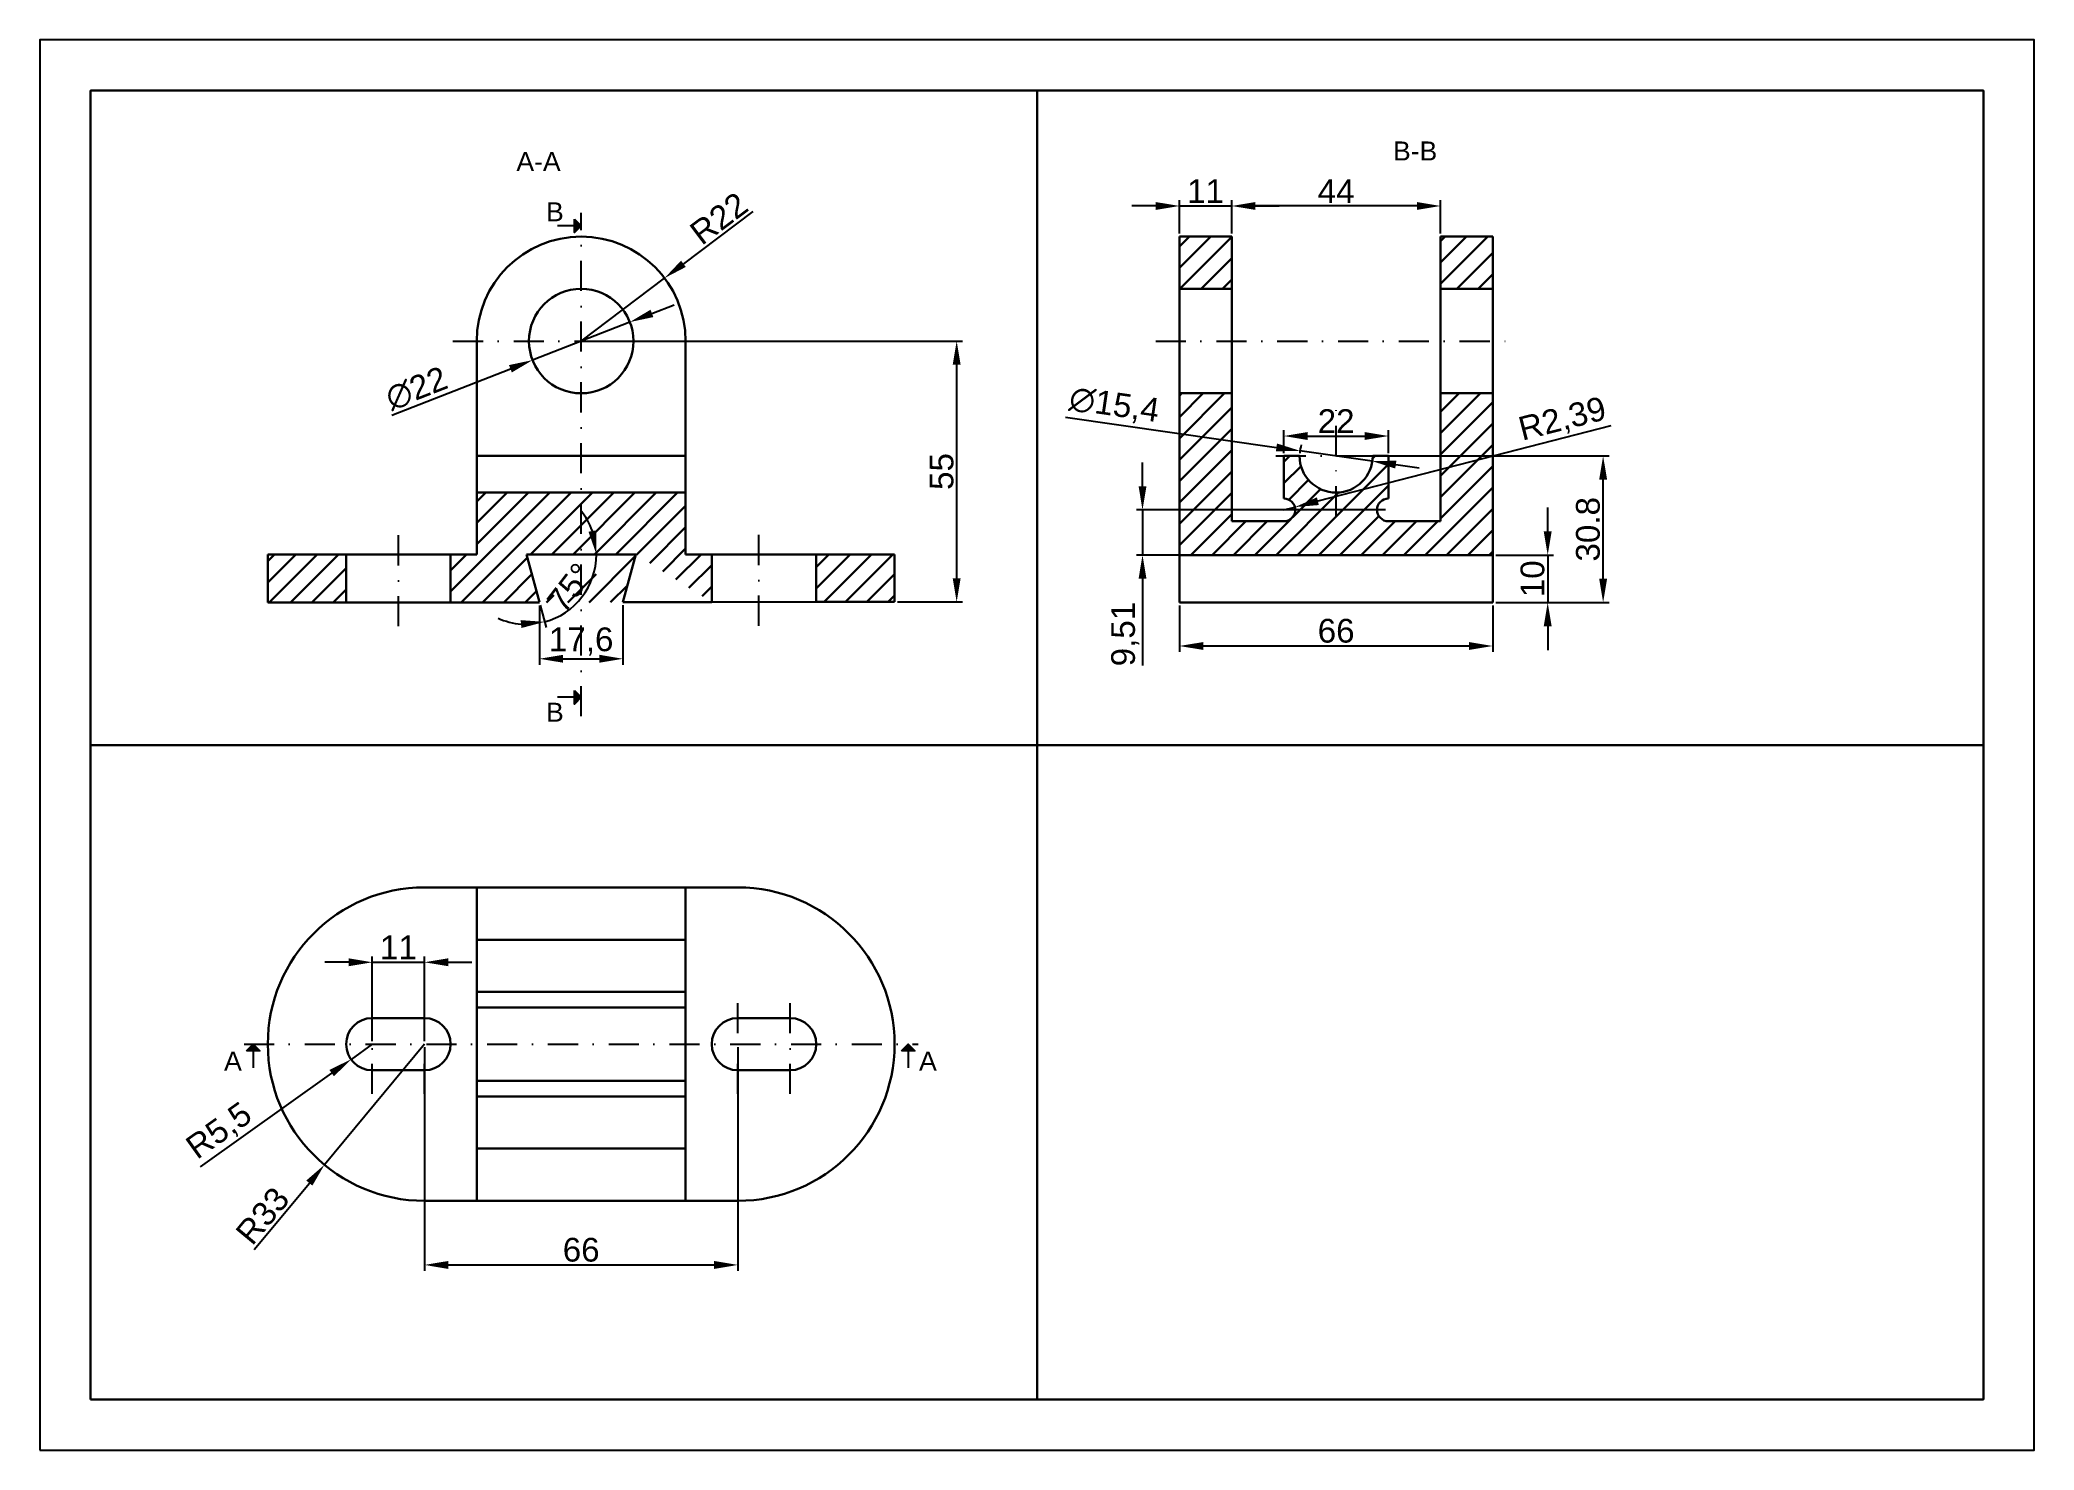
# Model space of a CAD drawing. Header units: millimetres. Extents: x 0 to 420, y 0 to 297.
import ezdxf

# ---------------------------------------------------------------- set-up
doc = ezdxf.new("R2010")
doc.units = ezdxf.units.MM
doc.linetypes.add('DASHDOT', pattern=[25.4, 12.7, -6.35, 0, -6.35])
for name, color, linetype, lineweight in [('Axe', 7, 'Continuous', 30), ('Hashuri', 30, 'Continuous', 30), ('Pagina contur', 7, 'Continuous', 30), ('Piesa', 4, 'Continuous', 30), ('Plan orizontal', 4, 'Continuous', 30), ('Plan Vertical', 4, 'Continuous', 30)]:
    doc.layers.add(name, color=color, linetype=linetype, lineweight=lineweight)
for name, color, linetype in [('Cercuri axe', 1, 'DASHDOT'), ('Cote', 2, 'Continuous'), ('Sectiuni', 3, 'DASHDOT'), ('Text', 6, 'Continuous')]:
    doc.layers.add(name, color=color, linetype=linetype)
doc.styles.get("Standard").update_dxf_attribs({"font": 'arial.ttf'})
doc.dimstyles.new('ISO-25', dxfattribs={"dimtxt": 5, "dimasz": 5, "dimexe": 1.25, "dimexo": 0.625, "dimtad": 1, "dimtxsty": 'Standard', "dimcen": 2.5, "dimadec": 0, "dimazin": 0, "dimtfac": 1, "dimtmove": 0, "dimatfit": 3, "dimfxl": 1, "dimarcsym": 0})

# ---------------------------------------------------------------- blocks, each defined once
blk = doc.blocks.new('*D1')
at = {"layer": 'Cote', "color": 0, "lineweight": -2, "transparency": 16777216}
for p, q in [((81, 84.88), (81, 37.75)), ((147, 84.88), (147, 37.75)), ((86, 39), (142, 39))]:
    blk.add_line(p, q, dxfattribs=at)
at = {"layer": 'Cote', "color": 0, "transparency": 16777216}
for points in [[(86, 39.83), (86, 38.16), (81, 39)], [(142, 39.83), (142, 38.16), (147, 39)]]:
    blk.add_solid(points, dxfattribs=at)
at = {"layer": 'Defpoints', "color": 0, "transparency": 16777216}
for p in [(81, 85.5), (147, 85.5), (147, 39)]:
    blk.add_point(p, dxfattribs=at)
at = {"layer": 'Cote', "color": 0, "transparency": 16777216, "insert": (114, 42.17), "char_height": 5, "attachment_point": 5}
blk.add_mtext('66', dxfattribs=at)
blk = doc.blocks.new('*D2')
at = {"layer": 'Cote', "color": 0, "lineweight": -2, "transparency": 16777216}
for p, q in [((65, 102.74), (60, 102.74)), ((70, 86.12), (70, 103.99)), ((70, 102.74), (81, 102.74)), ((81, 86.12), (81, 103.99)), ((86, 102.74), (91, 102.74))]:
    blk.add_line(p, q, dxfattribs=at)
at = {"layer": 'Cote', "color": 0, "transparency": 16777216}
for points in [[(65, 103.58), (65, 101.91), (70, 102.74)], [(86, 103.58), (86, 101.91), (81, 102.74)]]:
    blk.add_solid(points, dxfattribs=at)
at = {"layer": 'Defpoints', "color": 0, "transparency": 16777216}
for p in [(81, 102.74), (70, 85.5), (81, 85.5)]:
    blk.add_point(p, dxfattribs=at)
at = {"layer": 'Cote', "color": 0, "transparency": 16777216, "insert": (75.5, 105.88), "char_height": 5, "attachment_point": 5}
blk.add_mtext('11', dxfattribs=at)
blk = doc.blocks.new('*D3')
at = {"layer": 'Cote', "color": 0, "lineweight": -2, "transparency": 16777216}
for p, q in [((81, 85.5), (59.94, 60.1)), ((45.13, 42.24), (56.75, 56.25))]:
    blk.add_line(p, q, dxfattribs=at)
at = {"layer": 'Cote', "color": 0, "transparency": 16777216}
blk.add_solid([(56.11, 56.78), (57.39, 55.71), (59.94, 60.1)], dxfattribs=at)
at = {"layer": 'Defpoints', "color": 0, "transparency": 16777216}
for p in [(81, 85.5), (59.94, 60.1)]:
    blk.add_point(p, dxfattribs=at)
at = {"layer": 'Cote', "color": 0, "transparency": 16777216, "insert": (46.9, 49.35), "char_height": 5, "attachment_point": 5, "rotation": 50.3389}
blk.add_mtext('R33', dxfattribs=at)
blk = doc.blocks.new('*D4')
at = {"layer": 'Cote', "color": 0, "lineweight": -2, "transparency": 16777216}
for p, q in [((70, 85.5), (65.53, 82.3)), ((33.85, 59.66), (61.46, 79.39))]:
    blk.add_line(p, q, dxfattribs=at)
at = {"layer": 'Cote', "color": 0, "transparency": 16777216}
blk.add_solid([(60.97, 80.07), (61.94, 78.72), (65.53, 82.3)], dxfattribs=at)
at = {"layer": 'Defpoints', "color": 0, "transparency": 16777216}
for p in [(70, 85.5), (65.53, 82.3)]:
    blk.add_point(p, dxfattribs=at)
at = {"layer": 'Cote', "color": 0, "transparency": 16777216, "insert": (37.92, 67.01), "char_height": 5, "attachment_point": 5, "rotation": 35.5613}
blk.add_mtext('R5,5', dxfattribs=at)
blk = doc.blocks.new('*D5')
at = {"layer": 'Cote', "color": 0, "lineweight": -2, "transparency": 16777216}
for p, q in [((105.2, 177.9), (105.2, 165.41)), ((122.8, 177.95), (122.8, 165.41)), ((110.2, 166.66), (117.8, 166.66))]:
    blk.add_line(p, q, dxfattribs=at)
at = {"layer": 'Cote', "color": 0, "transparency": 16777216}
for points in [[(110.2, 167.5), (110.2, 165.83), (105.2, 166.66)], [(117.8, 167.5), (117.8, 165.83), (122.8, 166.66)]]:
    blk.add_solid(points, dxfattribs=at)
at = {"layer": 'Defpoints', "color": 0, "transparency": 16777216}
for p in [(105.2, 178.52), (122.8, 178.58), (122.8, 166.66)]:
    blk.add_point(p, dxfattribs=at)
at = {"layer": 'Cote', "color": 0, "transparency": 16777216, "insert": (114, 170.29), "char_height": 5, "attachment_point": 5}
blk.add_mtext('17,6', dxfattribs=at)
blk = doc.blocks.new('*D6')
at = {"layer": 'Cote', "color": 0, "lineweight": -2, "transparency": 16777216}
for p, q in [((128.9, 239.4), (133.56, 241.22)), ((124.24, 237.57), (103.76, 229.56)), ((74.11, 217.96), (99.1, 227.74))]:
    blk.add_line(p, q, dxfattribs=at)
at = {"layer": 'Cote', "color": 0, "transparency": 16777216}
for points in [[(128.6, 240.17), (129.2, 238.62), (124.24, 237.57)], [(98.8, 228.51), (99.4, 226.96), (103.76, 229.56)]]:
    blk.add_solid(points, dxfattribs=at)
at = {"layer": 'Defpoints', "color": 0, "transparency": 16777216}
for p in [(124.24, 237.57), (103.76, 229.56)]:
    blk.add_point(p, dxfattribs=at)
at = {"layer": 'Cote', "color": 0, "transparency": 16777216, "insert": (79.32, 223.57), "char_height": 5, "attachment_point": 5, "rotation": 21.3623}
blk.add_mtext('∅22', dxfattribs=at)
blk = doc.blocks.new('*D7')
at = {"layer": 'Cote', "color": 0, "lineweight": -2, "transparency": 16777216}
for p, q in [((150.13, 260.87), (135.54, 249.84)), ((114, 233.57), (131.55, 246.83))]:
    blk.add_line(p, q, dxfattribs=at)
at = {"layer": 'Cote', "color": 0, "transparency": 16777216}
blk.add_solid([(135.04, 250.51), (136.04, 249.18), (131.55, 246.83)], dxfattribs=at)
at = {"layer": 'Defpoints', "color": 0, "transparency": 16777216}
for p in [(131.55, 246.83), (114, 233.57)]:
    blk.add_point(p, dxfattribs=at)
at = {"layer": 'Cote', "color": 0, "transparency": 16777216, "insert": (142.99, 259.41), "char_height": 5, "attachment_point": 5, "rotation": 37.0764}
blk.add_mtext('R22', dxfattribs=at)
blk = doc.blocks.new('*D8')
at = {"layer": 'Cote', "color": 0, "lineweight": -2, "transparency": 16777216}
for p, q in [((114.62, 233.57), (194.33, 233.57)), ((193.08, 228.57), (193.08, 183.63)), ((180.63, 178.63), (194.33, 178.63))]:
    blk.add_line(p, q, dxfattribs=at)
at = {"layer": 'Cote', "color": 0, "transparency": 16777216}
for points in [[(192.25, 228.57), (193.92, 228.57), (193.08, 233.57)], [(192.25, 183.63), (193.92, 183.63), (193.08, 178.63)]]:
    blk.add_solid(points, dxfattribs=at)
at = {"layer": 'Defpoints', "color": 0, "transparency": 16777216}
for p in [(114, 233.57), (180, 178.63), (193.08, 178.63)]:
    blk.add_point(p, dxfattribs=at)
at = {"layer": 'Cote', "color": 0, "transparency": 16777216, "insert": (189.92, 206.1), "char_height": 5, "attachment_point": 5, "rotation": 90}
blk.add_mtext('55', dxfattribs=at)
blk = doc.blocks.new('*D9')
at = {"layer": 'Cote', "color": 0, "lineweight": -2, "transparency": 16777216}
for p, q in [((262, 209.99), (262, 214.82)), ((284, 209.99), (284, 214.82)), ((267, 213.57), (279, 213.57))]:
    blk.add_line(p, q, dxfattribs=at)
at = {"layer": 'Cote', "color": 0, "transparency": 16777216}
for points in [[(267, 214.41), (267, 212.74), (262, 213.57)], [(279, 214.41), (279, 212.74), (284, 213.57)]]:
    blk.add_solid(points, dxfattribs=at)
at = {"layer": 'Defpoints', "color": 0, "transparency": 16777216}
for p in [(284, 213.57), (262, 209.37), (284, 209.37)]:
    blk.add_point(p, dxfattribs=at)
at = {"layer": 'Cote', "color": 0, "transparency": 16777216, "insert": (273, 216.71), "char_height": 5, "attachment_point": 5}
blk.add_mtext('22', dxfattribs=at)
blk = doc.blocks.new('*D10')
at = {"layer": 'Cote', "color": 0, "lineweight": -2, "transparency": 16777216}
for p, q in [((215.99, 217.57), (260.43, 211.18)), ((280.62, 208.27), (265.38, 210.46)), ((285.57, 207.56), (290.52, 206.85))]:
    blk.add_line(p, q, dxfattribs=at)
blk.add_arc((273, 209.37), 7.7, 162.5092, 175.3494, dxfattribs=at)
at = {"layer": 'Cote', "color": 0, "transparency": 16777216}
for points in [[(260.55, 212), (260.31, 210.35), (265.38, 210.46)], [(285.69, 208.38), (285.45, 206.73), (280.62, 208.27)]]:
    blk.add_solid(points, dxfattribs=at)
at = {"layer": 'Defpoints', "color": 0, "transparency": 16777216}
for p in [(265.38, 210.46), (280.62, 208.27)]:
    blk.add_point(p, dxfattribs=at)
at = {"layer": 'Cote', "color": 0, "transparency": 16777216, "insert": (226.24, 219.85), "char_height": 5, "attachment_point": 5, "rotation": 351.8105}
blk.add_mtext('∅15,4', dxfattribs=at)
blk = doc.blocks.new('*D11')
at = {"layer": 'Cote', "color": 0, "lineweight": -2, "transparency": 16777216}
for p, q in [((240, 177.88), (240, 168.1)), ((306, 177.88), (306, 168.1)), ((245, 169.35), (301, 169.35))]:
    blk.add_line(p, q, dxfattribs=at)
at = {"layer": 'Cote', "color": 0, "transparency": 16777216}
for points in [[(245, 170.18), (245, 168.52), (240, 169.35)], [(301, 170.18), (301, 168.52), (306, 169.35)]]:
    blk.add_solid(points, dxfattribs=at)
at = {"layer": 'Defpoints', "color": 0, "transparency": 16777216}
for p in [(240, 178.5), (306, 178.5), (306, 169.35)]:
    blk.add_point(p, dxfattribs=at)
at = {"layer": 'Cote', "color": 0, "transparency": 16777216, "insert": (273, 172.53), "char_height": 5, "attachment_point": 5}
blk.add_mtext('66', dxfattribs=at)
blk = doc.blocks.new('*D12')
at = {"layer": 'Cote', "color": 0, "lineweight": -2, "transparency": 16777216}
for p, q in [((317.56, 193.5), (317.56, 198.5)), ((306.63, 188.5), (318.81, 188.5)), ((317.56, 188.5), (317.56, 178.5)), ((306.63, 178.5), (318.81, 178.5)), ((317.56, 173.5), (317.56, 168.5))]:
    blk.add_line(p, q, dxfattribs=at)
at = {"layer": 'Cote', "color": 0, "transparency": 16777216}
for points in [[(316.72, 193.5), (318.39, 193.5), (317.56, 188.5)], [(316.72, 173.5), (318.39, 173.5), (317.56, 178.5)]]:
    blk.add_solid(points, dxfattribs=at)
at = {"layer": 'Defpoints', "color": 0, "transparency": 16777216}
for p in [(306, 188.5), (306, 178.5), (317.56, 178.5)]:
    blk.add_point(p, dxfattribs=at)
at = {"layer": 'Cote', "color": 0, "transparency": 16777216, "insert": (314.38, 183.5), "char_height": 5, "attachment_point": 5, "rotation": 90}
blk.add_mtext('10', dxfattribs=at)
blk = doc.blocks.new('*D13')
at = {"layer": 'Cote', "color": 0, "lineweight": -2, "transparency": 16777216}
for p, q in [((273.63, 209.37), (330.48, 209.37)), ((329.23, 183.5), (329.23, 204.37)), ((306.63, 178.5), (330.48, 178.5))]:
    blk.add_line(p, q, dxfattribs=at)
at = {"layer": 'Cote', "color": 0, "transparency": 16777216}
for points in [[(328.4, 204.37), (330.07, 204.37), (329.23, 209.37)], [(328.4, 183.5), (330.07, 183.5), (329.23, 178.5)]]:
    blk.add_solid(points, dxfattribs=at)
at = {"layer": 'Defpoints', "color": 0, "transparency": 16777216}
for p in [(273, 209.37), (329.23, 209.37), (306, 178.5)]:
    blk.add_point(p, dxfattribs=at)
at = {"layer": 'Cote', "color": 0, "transparency": 16777216, "insert": (326.05, 193.93), "char_height": 5, "attachment_point": 5, "rotation": 90}
blk.add_mtext('30.8', dxfattribs=at)
blk = doc.blocks.new('*D14')
at = {"layer": 'Cote', "color": 0, "lineweight": -2, "transparency": 16777216}
for p, q in [((330.84, 215.7), (269.16, 199.85)), ((262, 198.01), (264.31, 198.6))]:
    blk.add_line(p, q, dxfattribs=at)
at = {"layer": 'Cote', "color": 0, "transparency": 16777216}
blk.add_solid([(268.95, 200.66), (269.36, 199.04), (264.31, 198.6)], dxfattribs=at)
at = {"layer": 'Defpoints', "color": 0, "transparency": 16777216}
for p in [(262, 198.01), (264.31, 198.6)]:
    blk.add_point(p, dxfattribs=at)
at = {"layer": 'Cote', "color": 0, "transparency": 16777216, "insert": (320.72, 216.85), "char_height": 5, "attachment_point": 5, "rotation": 14.4107}
blk.add_mtext('R2,39', dxfattribs=at)
blk = doc.blocks.new('*D15')
at = {"layer": 'Cote', "color": 0, "lineweight": -2, "transparency": 16777216}
for p, q in [((235, 262.02), (230, 262.02)), ((240, 256.19), (240, 263.27)), ((240, 262.02), (251, 262.02)), ((251, 256.19), (251, 263.27)), ((256, 262.02), (261, 262.02))]:
    blk.add_line(p, q, dxfattribs=at)
at = {"layer": 'Cote', "color": 0, "transparency": 16777216}
for points in [[(235, 262.85), (235, 261.19), (240, 262.02)], [(256, 262.85), (256, 261.19), (251, 262.02)]]:
    blk.add_solid(points, dxfattribs=at)
at = {"layer": 'Defpoints', "color": 0, "transparency": 16777216}
for p in [(251, 262.02), (240, 255.57), (251, 255.57)]:
    blk.add_point(p, dxfattribs=at)
at = {"layer": 'Cote', "color": 0, "transparency": 16777216, "insert": (245.5, 265.15), "char_height": 5, "attachment_point": 5}
blk.add_mtext('11', dxfattribs=at)
blk = doc.blocks.new('*D16')
at = {"layer": 'Cote', "color": 0, "lineweight": -2, "transparency": 16777216}
for p, q in [((251, 256.19), (251, 263.27)), ((290, 262.02), (256, 262.02)), ((295, 256.19), (295, 263.27))]:
    blk.add_line(p, q, dxfattribs=at)
at = {"layer": 'Cote', "color": 0, "transparency": 16777216}
for points in [[(256, 262.85), (256, 261.19), (251, 262.02)], [(290, 262.85), (290, 261.19), (295, 262.02)]]:
    blk.add_solid(points, dxfattribs=at)
at = {"layer": 'Defpoints', "color": 0, "transparency": 16777216}
for p in [(251, 262.02), (251, 255.57), (295, 255.57)]:
    blk.add_point(p, dxfattribs=at)
at = {"layer": 'Cote', "color": 0, "transparency": 16777216, "insert": (273, 265.14), "char_height": 5, "attachment_point": 5}
blk.add_mtext('44', dxfattribs=at)
blk = doc.blocks.new('*D17')
at = {"layer": 'Cote', "color": 0, "lineweight": -2, "transparency": 16777216}
blk.add_line((105.36, 177.96), (106.63, 173.22), dxfattribs=at)
for start, end in [(19.5732, 39.1465), (285, 0), (245.8535, 265.4268)]:
    blk.add_arc((102.5, 188.63), 14.71, start, end, dxfattribs=at)
at = {"layer": 'Cote', "color": 0, "transparency": 16777216}
for points in [[(117.18, 193.7), (115.54, 193.42), (117.21, 188.63)], [(101.25, 174.8), (101.41, 173.14), (106.31, 174.43)]]:
    blk.add_solid(points, dxfattribs=at)
at = {"layer": 'Defpoints', "color": 0, "transparency": 16777216}
for p in [(102.5, 188.63), (102.5, 188.63), (125.5, 188.63), (105.2, 178.57), (111.96, 177.37)]:
    blk.add_point(p, dxfattribs=at)
at = {"layer": 'Cote', "color": 0, "transparency": 16777216, "insert": (111.66, 181.61), "char_height": 5, "attachment_point": 5, "rotation": 52.5}
blk.add_mtext('75°', dxfattribs=at)
blk = doc.blocks.new('*D18')
at = {"layer": 'Cote', "color": 0, "lineweight": -2, "transparency": 16777216}
for p, q in [((232.22, 203.01), (232.22, 208.01)), ((283.38, 198.01), (230.97, 198.01)), ((232.22, 198.01), (232.22, 188.5)), ((282.91, 188.5), (230.97, 188.5)), ((232.22, 183.5), (232.22, 165.23))]:
    blk.add_line(p, q, dxfattribs=at)
at = {"layer": 'Cote', "color": 0, "transparency": 16777216}
for points in [[(231.39, 203.01), (233.06, 203.01), (232.22, 198.01)], [(231.39, 183.5), (233.06, 183.5), (232.22, 188.5)]]:
    blk.add_solid(points, dxfattribs=at)
at = {"layer": 'Defpoints', "color": 0, "transparency": 16777216}
for p in [(284, 198.01), (232.22, 188.5), (283.53, 188.5)]:
    blk.add_point(p, dxfattribs=at)
at = {"layer": 'Cote', "color": 0, "transparency": 16777216, "insert": (228.59, 171.86), "char_height": 5, "attachment_point": 5, "rotation": 90}
blk.add_mtext('9,51', dxfattribs=at)

msp = doc.modelspace()

# ---------------------------------------------------------------- hatches: boundary and pattern name
at = {"layer": 'Hashuri'}
h = msp.add_hatch(dxfattribs=at)
h.set_pattern_fill('ANSI31', color=256)
h.paths.add_polyline_path([(306, 255.567), (306, 244.567), (295, 244.567), (295, 255.567)], flags=17)
h.paths.add_polyline_path([(295, 255.567), (306, 255.567)], flags=0)
edge = h.paths.add_edge_path(flags=17)
edge.add_line((306, 255.567), (306, 244.567))
edge.add_line((295, 255.567), (306, 255.567))
edge.add_line((295, 255.567), (295, 244.567))
edge.add_line((295, 244.567), (306, 244.567))
h.paths.add_polyline_path([(240, 255.567), (240, 244.567), (251, 244.567), (251, 255.567)])
edge = h.paths.add_edge_path(flags=17)
edge.add_line((240, 255.567), (251, 255.567))
h = msp.add_hatch(dxfattribs=at)
h.set_pattern_fill('ANSI31', color=256)
h.paths.add_polyline_path([(306, 255.567), (306, 244.567), (295, 244.567), (295, 255.567)], flags=17)
h.paths.add_polyline_path([(295, 255.567), (306, 255.567)], flags=0)
edge = h.paths.add_edge_path(flags=17)
edge.add_line((306, 255.567), (306, 244.567))
edge.add_line((295, 255.567), (306, 255.567))
edge.add_line((295, 255.567), (295, 244.567))
edge.add_line((295, 244.567), (306, 244.567))
h = msp.add_hatch(dxfattribs=at)
h.set_pattern_fill('ANSI31', color=256)
h.paths.add_polyline_path([(306, 255.567), (306, 244.567), (295, 244.567), (295, 255.567)])
h = msp.add_hatch(dxfattribs=at)
h.set_pattern_fill('ANSI31', color=256)
edge = h.paths.add_edge_path()
edge.add_line((251, 222.567), (251, 195.62))
edge.add_line((251, 195.62), (262, 195.62))
edge.add_arc((262, 198.01), 2.39, 270, 450)
edge.add_line((262, 200.4), (262, 209.367))
edge.add_line((262, 209.367), (265.3, 209.367))
edge.add_arc((273, 209.367), 7.7, 180, 360)
edge.add_line((280.7, 209.367), (284, 209.367))
edge.add_line((284, 209.367), (284, 200.4))
edge.add_arc((284, 198.01), 2.39, 90, 270)
edge.add_line((284, 195.62), (295, 195.62))
edge.add_line((295, 195.62), (295, 222.567))
edge.add_line((295, 222.567), (306, 222.567))
edge.add_line((306, 222.567), (306, 188.5))
edge.add_line((306, 188.5), (240, 188.5))
edge.add_line((240, 188.5), (240, 222.567))
edge.add_line((240, 222.567), (251, 222.567))
h = msp.add_hatch(dxfattribs=at)
h.set_pattern_fill('ANSI31', color=256)
edge = h.paths.add_edge_path()
edge.add_line((136, 201.667), (92, 201.667))
edge.add_line((92, 188.634), (92, 201.667))
edge.add_line((92, 188.634), (86.5, 188.634))
edge.add_line((86.5, 178.539), (86.5, 188.634))
edge.add_line((86.5, 178.539), (105.2, 178.52))
edge.add_line((141.5, 178.595), (122.8, 178.576))
edge.add_line((122.8, 178.576), (125.495, 188.634))
edge.add_line((105.2, 178.567), (102.503, 188.634))
edge.add_line((125.495, 188.634), (102.503, 188.634))
edge.add_line((141.5, 178.595), (141.5, 188.634))
edge.add_line((136, 201.667), (136, 188.634))
edge.add_line((141.5, 188.634), (136, 188.634))
h = msp.add_hatch(dxfattribs=at)
h.set_pattern_fill('ANSI31', color=256)
edge = h.paths.add_edge_path()
edge.add_line((64.5, 188.634), (48, 188.617))
edge.add_line((48, 188.634), (48.01, 178.5))
edge.add_line((48.01, 178.5), (64.5, 178.5))
edge.add_line((64.5, 178.517), (64.5, 188.634))
h = msp.add_hatch(dxfattribs=at)
h.set_pattern_fill('ANSI31', color=256)
h.paths.add_polyline_path([(180, 188.634), (163.5, 188.634), (163.5, 178.617), (180, 178.634)])
at = {"layer": 'Text'}
h = msp.add_hatch(color=256, dxfattribs=at)
h.dxf.hatch_style = 1
h.paths.add_polyline_path([(112.586, 259.268), (114, 257.854), (112.586, 256.44), (112.586, 257.854)])
h = msp.add_hatch(color=256, dxfattribs=at)
h.dxf.hatch_style = 1
h.paths.add_polyline_path([(112.586, 159.962), (114, 158.548), (112.586, 157.133), (112.586, 158.548)])
h = msp.add_hatch(color=256, dxfattribs=at)
h.dxf.hatch_style = 1
h.paths.add_polyline_path([(43.516, 84.086), (44.931, 85.5), (46.345, 84.086), (44.931, 84.086)])
h = msp.add_hatch(color=256, dxfattribs=at)
h.dxf.hatch_style = 1
h.paths.add_polyline_path([(181.454, 84.086), (182.868, 85.5), (184.282, 84.086), (182.868, 84.086)])

# ---------------------------------------------------------------- linework, layer by layer
msp.add_lwpolyline([(0, 0), (420, 0), (420, 297), (0, 297)], close=True)
at = {"layer": 'Axe'}
for p, q in [((210, 286.34), (210, 10.66)), ((10.66, 148.5), (409.34, 148.5))]:
    msp.add_line(p, q, dxfattribs=at)
at = {"layer": 'Cercuri axe', "ltscale": 0.5}
for p, q in [((87, 233.567), (141, 233.567)), ((235, 233.567), (311, 233.567)), ((273, 209.367), (273, 222.067)), ((260.3, 209.367), (285.7, 209.367)), ((273, 196.667), (273, 209.367)), ((75.5, 173.52), (75.5, 193.634)), ((151.4, 173.605), (151.4, 193.634)), ((70, 75), (70, 96)), ((81, 75), (81, 96)), ((147, 75), (147, 96)), ((158, 75), (158, 96))]:
    msp.add_line(p, q, dxfattribs=at)
at = {"layer": 'Pagina contur'}
msp.add_lwpolyline([(10.66, 10.66), (409.34, 10.66), (409.34, 286.34), (10.66, 286.34)], close=True, dxfattribs=at)
at = {"layer": 'Piesa'}
for p, q in [((240, 255.567), (251, 255.567)), ((240, 255.567), (251, 255.567)), ((240, 255.567), (240, 244.567)), ((251, 255.567), (251, 244.567)), ((295, 255.567), (306, 255.567)), ((295, 255.567), (295, 244.567)), ((306, 255.567), (306, 244.567)), ((240, 244.567), (251, 244.567)), ((240, 222.567), (240, 244.567)), ((251, 244.567), (251, 222.567)), ((295, 244.567), (306, 244.567)), ((295, 222.567), (295, 244.567)), ((306, 244.567), (306, 222.567)), ((240, 222.567), (251, 222.567)), ((240, 188.5), (240, 222.567)), ((251, 222.567), (251, 195.62)), ((295, 222.567), (306, 222.567)), ((295, 195.62), (295, 222.567)), ((306, 222.567), (306, 188.5)), ((262, 209.367), (265.3, 209.367)), ((262, 209.367), (262, 200.4)), ((280.7, 209.367), (284, 209.367)), ((284, 209.367), (284, 200.4)), ((262, 195.62), (251, 195.62)), ((284, 195.62), (295, 195.62)), ((306, 188.5), (240, 188.5)), ((240, 188.5), (240, 178.5)), ((306, 178.5), (306, 188.5)), ((240, 178.5), (306, 178.5))]:
    msp.add_line(p, q, dxfattribs=at)
for centre, radius, start, end in [((273, 209.367), 7.7, 180, 0), ((262, 198.01), 2.39, 270, 90), ((284, 198.01), 2.39, 90, 270)]:
    msp.add_arc(centre, radius, start, end, dxfattribs=at)
at = {"layer": 'Plan orizontal'}
for p, q in [((147, 118.5), (81, 118.5)), ((92, 118.5), (92, 52.5)), ((136, 118.5), (136, 52.5)), ((92, 107.5), (136, 107.5)), ((92, 96.5), (136, 96.5)), ((92, 93.2), (136, 93.2)), ((70, 91), (81, 91)), ((147, 91), (158, 91)), ((70, 80), (81, 80)), ((92, 74.5), (92, 82.2)), ((147, 80), (158, 80)), ((92, 77.8), (136, 77.8)), ((92, 74.5), (136, 74.5)), ((92, 63.5), (136, 63.5)), ((81, 52.5), (147, 52.5))]:
    msp.add_line(p, q, dxfattribs=at)
for centre, radius, start, end in [((81, 85.5), 33, 90, 270), ((147, 85.5), 33, 270, 90), ((70, 85.5), 5.5, 90, 270), ((81, 85.5), 5.5, 270, 90), ((147, 85.5), 5.5, 90, 270), ((158, 85.5), 5.5, 270, 90)]:
    msp.add_arc(centre, radius, start, end, dxfattribs=at)
at = {"layer": 'Plan Vertical'}
for p, q in [((92, 209.367), (92, 233.567)), ((136, 233.567), (136, 209.367)), ((105.2, 209.367), (92, 209.367)), ((92, 209.367), (136, 209.367)), ((92, 201.667), (92, 209.367)), ((136, 209.367), (136, 201.667)), ((136, 201.667), (92, 201.667)), ((92, 188.634), (92, 201.667)), ((136, 201.667), (136, 188.634)), ((48, 178.5), (48, 188.634)), ((48, 188.634), (48.01, 178.5)), ((64.5, 188.634), (48, 188.617)), ((64.5, 178.517), (64.5, 188.634)), ((86.5, 188.634), (64.5, 188.634)), ((86.5, 178.539), (86.5, 188.634)), ((92, 188.634), (86.5, 188.634)), ((125.495, 188.634), (102.503, 188.634)), ((105.2, 178.567), (102.503, 188.634)), ((122.8, 178.576), (125.495, 188.634)), ((141.5, 188.634), (136, 188.634)), ((141.5, 178.595), (141.5, 188.634)), ((163.5, 188.634), (141.5, 188.634)), ((163.5, 178.617), (163.5, 188.634)), ((180, 188.634), (163.5, 188.634)), ((180, 178.634), (180, 188.634)), ((180, 178.634), (180, 188.634)), ((48.01, 178.5), (64.5, 178.5)), ((64.5, 178.5), (86.5, 178.539)), ((86.5, 178.539), (105.2, 178.52)), ((141.5, 178.595), (122.8, 178.576)), ((163.5, 178.617), (141.5, 178.595)), ((180, 178.634), (163.5, 178.617))]:
    msp.add_line(p, q, dxfattribs=at)
msp.add_circle((114, 233.567), 11, dxfattribs=at)
msp.add_arc((114, 233.567), 22, 0, 180, dxfattribs=at)
at = {"layer": 'Sectiuni', "ltscale": 0.5}
for p, q in [((114, 154.542), (114, 260.567)), ((43, 85.5), (185, 85.5))]:
    msp.add_line(p, q, dxfattribs=at)
at = {"layer": 'Text'}
for p, q in [((112.586, 257.854), (109, 257.854)), ((112.586, 158.548), (109, 158.548)), ((44.931, 84.086), (44.931, 80.5)), ((182.868, 84.086), (182.868, 80.5))]:
    msp.add_line(p, q, dxfattribs=at)
for points in [[(112.586, 259.268), (114, 257.854), (112.586, 256.44), (112.586, 257.854)], [(112.586, 159.962), (114, 158.548), (112.586, 157.133), (112.586, 158.548)], [(43.516, 84.086), (44.931, 85.5), (46.345, 84.086), (44.931, 84.086)], [(181.454, 84.086), (182.868, 85.5), (184.282, 84.086), (182.868, 84.086)]]:
    msp.add_lwpolyline(points, close=True, dxfattribs=at)

# ---------------------------------------------------------------- texts
for s, p in [('A-A', (100.361, 269.396)), ('B-B', (284.976, 271.602)), ('B', (106.601, 258.792)), ('B', (106.601, 153.408)), ('A', (38.799, 79.946)), ('A', (185.16, 79.946))]:
    msp.add_text(s, height=4, dxfattribs=at).set_placement(p)

# ---------------------------------------------------------------- dimensions: what is measured, and where the dimension line sits
at = {"layer": 'Cote'}
for center, mpoint, picture, middle in [((114, 233.567), (131.552, 246.83), '*D7', (144.884, 256.905)), ((262, 198.01), (264.315, 198.605), '*D14', (321.62, 213.33)), ((70, 85.5), (65.526, 82.301), '*D4', (40.024, 64.07))]:
    dim = msp.add_radius_dim(center=center, mpoint=mpoint, dimstyle='ISO-25', dxfattribs=at)
    dim.commit()
    dim.dimension.update_dxf_attribs({"geometry": picture, "text_midpoint": middle, "dimtype": 164})
for base, p1, p2, picture, middle in [((251, 262.02), (240, 255.567), (251, 255.567), '*D15', (245.5, 265.155)), ((251, 262.02), (295, 255.567), (251, 255.567), '*D16', (273, 265.145)), ((284, 213.574), (262, 209.367), (284, 209.367), '*D9', (273, 216.709)), ((122.8, 166.663), (105.2, 178.52), (122.8, 178.576), '*D5', (114, 170.293)), ((306, 169.349), (240, 178.5), (306, 178.5), '*D11', (273, 172.527)), ((81, 102.743), (70, 85.5), (81, 85.5), '*D2', (75.5, 105.878)), ((147, 38.997), (81, 85.5), (147, 85.5), '*D1', (114, 42.175))]:
    dim = msp.add_linear_dim(base=base, p1=p1, p2=p2, dimstyle='ISO-25', dxfattribs=at)
    dim.commit()
    dim.dimension.update_dxf_attribs({"geometry": picture, "text_midpoint": middle})
for p1, p2, picture, middle in [((124.244, 237.574), (103.756, 229.56), '*D6', (80.533, 220.477)), ((280.621, 208.27), (265.379, 210.464), '*D10', (225.715, 216.172))]:
    dim = msp.add_diameter_dim_2p(p1=p1, p2=p2, dimstyle='ISO-25', dxfattribs=at)
    dim.commit()
    dim.dimension.update_dxf_attribs({"geometry": picture, "text_midpoint": middle, "dimtype": 163})
for base, p1, p2, text, picture, middle in [((193.083, 178.634), (114, 233.567), (180, 178.634), '55', '*D8', (189.916, 206.1)), ((329.234, 209.367), (306, 178.5), (273, 209.367), '30.8', '*D13', (326.054, 193.933))]:
    dim = msp.add_linear_dim(base=base, p1=p1, p2=p2, angle=90, text=text, dimstyle='ISO-25', dxfattribs=at)
    dim.commit()
    dim.dimension.update_dxf_attribs({"geometry": picture, "text_midpoint": middle})
for base, p1, p2, picture, middle in [((232.222, 188.5), (284, 198.01), (283.533, 188.5), '*D18', (228.592, 171.864)), ((317.557, 178.5), (306, 188.5), (306, 178.5), '*D12', (314.379, 183.5))]:
    dim = msp.add_linear_dim(base=base, p1=p1, p2=p2, angle=90, dimstyle='ISO-25', dxfattribs=at)
    dim.commit()
    dim.dimension.update_dxf_attribs({"geometry": picture, "text_midpoint": middle})
dim = msp.add_angular_dim_2l(base=(111.956, 177.367), line1=((125.495, 188.634), (102.503, 188.634)), line2=((105.2, 178.567), (102.503, 188.634)), dimstyle='ISO-25', dxfattribs=at)
dim.commit()
dim.dimension.update_dxf_attribs({"geometry": '*D17', "text_midpoint": (111.658, 181.609)})
dim = msp.add_radius_dim(center=(81, 85.5), mpoint=(59.938, 60.096), dimstyle='ISO-25', dxfattribs=at)
dim.commit()
dim.dimension.update_dxf_attribs({"geometry": '*D3', "text_midpoint": (46.896, 49.347)})

doc.saveas('drawing.dxf')
